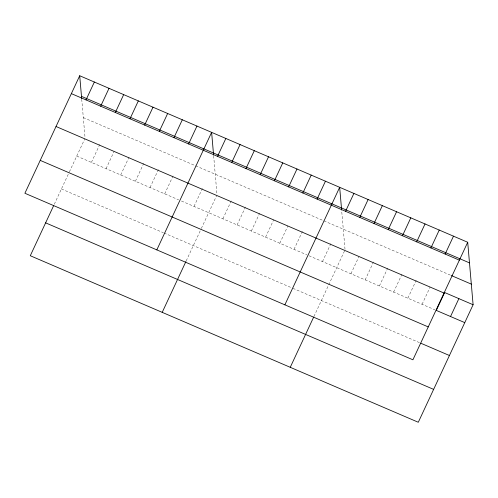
<?xml version="1.0" encoding="UTF-8"?>
<svg xmlns="http://www.w3.org/2000/svg" width="498" height="498" viewBox="0 0 498 498"><rect width="100%" height="100%" fill="white"/><g stroke="black" fill="none" stroke-linecap="round" stroke-linejoin="round"><path stroke-width="0.37" stroke-dasharray="2.49 1.87" d="M54.294 204.248L69.085 172.532M69.403 171.847L84.772 138.892M91.408 162.385L99.749 144.495M106.068 168.673L114.086 151.473M120.728 174.966L129.069 157.082M135.381 181.26L143.723 163.369M150.041 187.547L158.383 169.662M164.701 193.84L173.043 175.95M194.015 206.421L202.356 188.537M186.215 260.871L201.005 229.155M201.329 228.47L216.692 195.515M222.899 218.821L231.24 200.931M237.129 224.928L245.47 207.037M251.353 231.028L259.695 213.144M265.583 237.135L273.601 219.942M279.808 243.242L287.832 226.042M294.038 249.349L302.379 231.464M322.492 261.562L330.828 243.678M313.952 316.491L345.058 249.784L341.69 210.76M350.941 273.776L358.965 256.576M365.171 279.882L373.512 261.992M379.395 285.989L387.737 268.098M393.625 292.096L401.967 274.205M407.85 298.202L416.191 280.312M422.08 304.303L430.098 287.109M83.315 117.59L194.992 165.523M195.689 165.822L450.69 275.269M76.748 156.092L178.658 199.829M181.453 201.03L306.843 254.845M308.972 255.76L434.885 309.8M61.416 188.972L163.325 232.709M164.023 233.008L291.511 287.726M292.93 288.336L419.553 342.68M213.648 155.806L216.954 194.139M81.728 99.183L85.034 137.516"/><path stroke-width="0.75" d="M79.705 75.74L24.9 193.261L412.91 359.793L467.709 242.271L79.705 75.74L81.666 98.48M86.017 99.917L94.359 82.027M53.678 205.581L30.291 255.729L418.295 422.26L473.1 304.739L467.709 242.271M100.677 106.205L109.018 88.32M115.337 112.498L123.678 94.614M129.997 118.792L138.332 100.901M144.65 125.079L152.992 107.195M159.31 131.372L167.652 113.488M173.97 137.666L182.312 119.775M188.624 143.953L196.965 126.069M156.82 249.884L211.625 132.362L213.586 155.096M217.514 156.353L225.849 138.463M231.738 162.46L240.08 144.569M162.211 312.352L185.91 261.537M245.962 168.567L254.304 150.676M260.193 174.674L268.534 156.783M274.417 180.78L282.758 162.89M288.647 186.881L296.989 168.996M302.871 192.987L311.213 175.103M317.101 199.094L325.443 181.21M284.868 304.838L339.667 187.316L341.628 210.05M345.556 211.308L353.897 193.423M359.78 217.414L368.122 199.53M290.253 367.306L313.64 317.158M374.01 223.521L382.346 205.637M388.235 229.628L396.576 211.737M402.465 235.735L410.8 217.844M416.689 241.841L425.031 223.951M430.913 247.948L439.255 230.057M445.144 254.048L453.485 236.164M450.534 316.516L458.876 298.632M81.479 96.351L469.49 262.882M71.363 93.624L459.368 260.155M451.406 275.575L471.32 284.121M473.1 304.739L444.646 292.525L436.304 310.41L464.759 322.623M56.031 126.504L444.035 293.036M40.232 160.381L428.243 326.912M420.972 343.29L449.426 355.504M45.623 222.849L433.627 389.38"/></g></svg>
